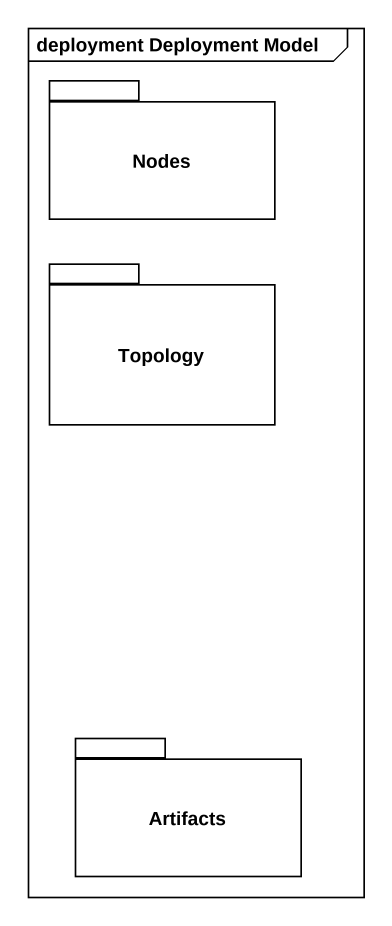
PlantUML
@startuml
mainframe deployment Deployment Model
package Nodes {
}
package Topology {
}
package Artifacts {
}
@enduml
